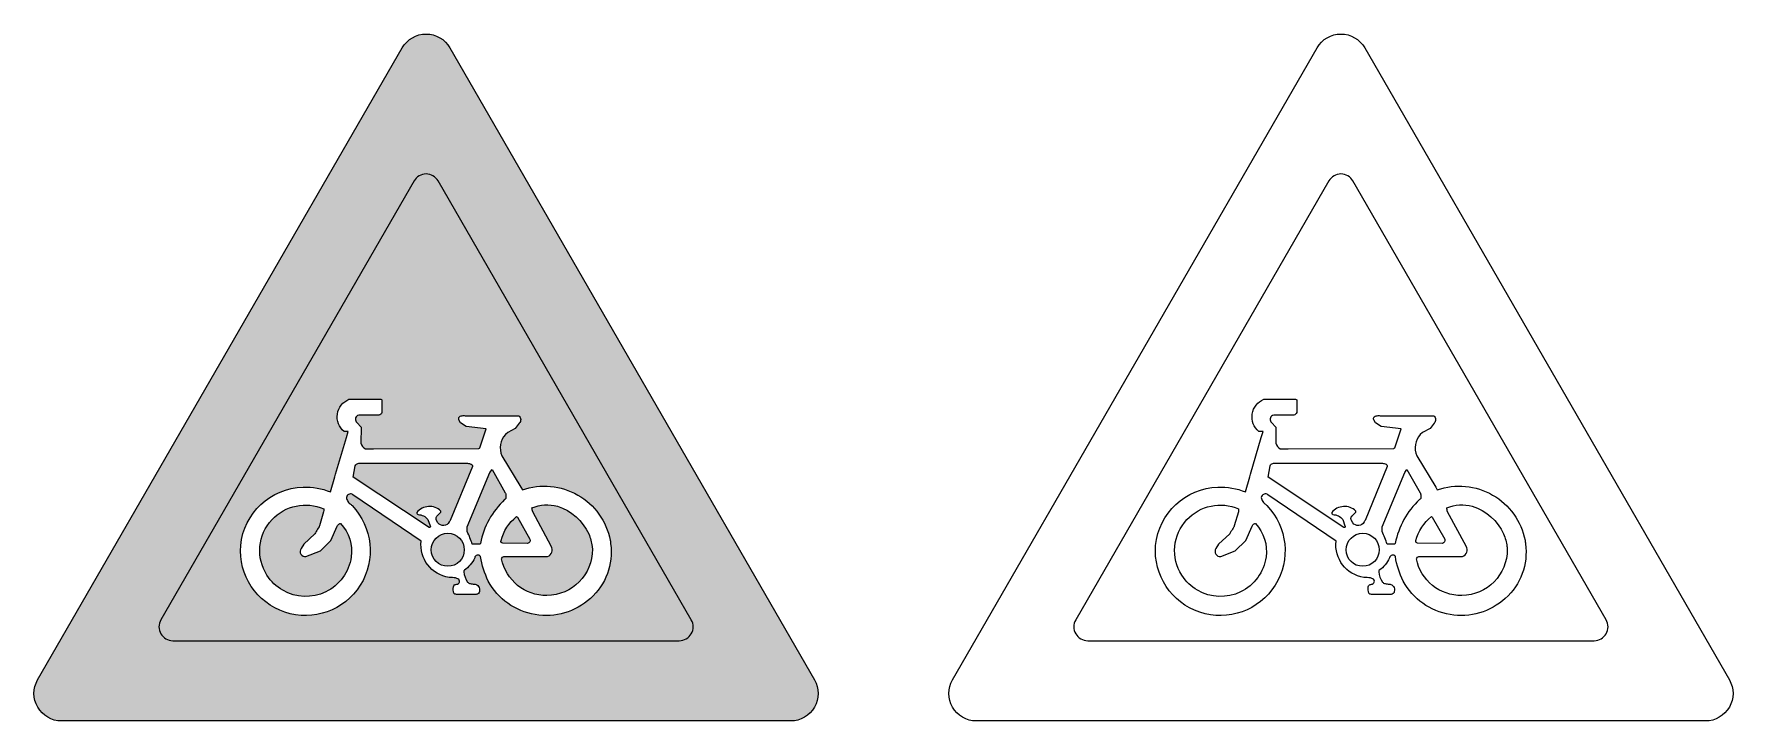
# Model space of a CAD drawing. Extents: x -700 to 600, y 6 to 532.
import ezdxf

# ---------------------------------------------------------------- set-up
doc = ezdxf.new("R2010")
doc.units = 0
doc.header["$MEASUREMENT"] = 0

msp = doc.modelspace()

# ---------------------------------------------------------------- hatches: boundary and pattern name
h = msp.add_hatch(color=1)
edge = h.paths.add_edge_path()
edge.add_line((-381.805, 521.069), (-102.807, 37.8347))
edge.add_arc((-121.0219315882075, 27.34068864852643), 21.02160809757275, -89.94567513345828, 29.947163871168982, ccw=False)
edge.add_line((-121.002, 6.31909), (-678.9971, 6.32104))
edge.add_arc((-678.9783205701708, 27.34271833386395), 21.02168672203612, 150.0530529647716, 269.9488156098881, ccw=False)
edge.add_line((-697.19336, 37.8367), (-418.197, 521.069))
edge.add_arc((-400.001, 510.542073385161), 21.02166977083901, 30.050656878707173, 149.9493431212929, ccw=False)
edge = h.paths.add_edge_path(flags=16)
edge.add_arc((-206.2338114821086, 78.31499597326074), 10.60480051201663, 270.0530096341894, 389.9482563458751)
edge.add_line((-197.045, 83.6091), (-390.82, 419.241))
edge.add_arc((-399.9995, 413.9294854933662), 10.60544231063379, 30.05487035694183, 149.9451296430582)
edge.add_line((-409.179, 419.241), (-602.9551, 83.60860000000002))
edge.add_arc((-593.7660315010027, 78.31464442125848), 10.60494910638208, 150.0531318021541, 269.9461427868242)
edge.add_line((-593.7760000000001, 67.7097), (-206.224, 67.7102))
h = msp.add_hatch(color=7)
h.paths.add_polyline_path([(-390.82, 419.241, 0.5767119999999999), (-409.179, 419.241), (-602.9551, 83.6086, 0.5767280000000001), (-593.7760000000001, 67.7097), (-206.224, 67.7102, 0.576741), (-197.045, 83.6091)])
h.paths.add_polyline_path([(-259.088, 144.516, -0.009388840000000002), (-258.814, 141.827, -0.2525749999999999), (-274.258, 100.034, -0.484784), (-352.373, 113.186, -0.0757606), (-358.326, 132.026, 0.7130869999999996), (-362.787, 130.998, -0.122075), (-370.691, 121.534, 0.173107), (-371.09, 120.435, 0.131385), (-368.211, 112.535, 0.1890596692375141), (-366.256592222075, 111.324646791192, 0.02537613700584715), (-363.16, 110.945, -0.136766), (-360.461, 110.025, -0.25243), (-359.041, 106.295, -0.0692408), (-359.391, 104.565, -0.2171765609065658), (-360.8115937020014, 103.3052933759534, -0.02550229621848748), (-361.6780000000001, 103.068), (-376.631, 103.04, -0.05971449965471854), (-377.8907694540544, 103.3631163478788, -0.236542188484733), (-378.7158060517079, 104.2306410059116, -0.1249981587514545), (-379.1428341877452, 108.6395110399351, -0.1837785435716506), (-378.221, 110.335, -0.1476242455680233), (-377.1052906722916, 110.7378791582676, 0.08690778129234991), (-375.986, 111.017, 0.8201000000000005), (-376.35, 115.278, 0.02309020000000001), (-377.361, 115.655, 0.0507591), (-382.371, 116.059, -0.405461), (-403.736, 143.918), (-456.0296500447192, 179.4087749096188, 0.4521115655384199), (-460.754, 178.083, 0.232535), (-460.229, 174.783, 0.117011), (-458.184, 172.43, -0.0113564), (-456.6559999999999, 171.056, -1.54866), (-541.826, 140.559, -0.3757119999999999), (-494.113, 185.173, -0.097339), (-473.062, 181.505), (-469.789, 193.019, -0.0151752), (-469.191, 195.061), (-460.9180000000011, 223.0899999999995), (-459.6309999999999, 227.596), (-462.734, 227.578, -0.563662), (-459.012, 252.31), (-434.7870184672604, 252.3358442214046, -0.3136917069004308), (-433.82, 251.766), (-433.803, 242.199, -0.268535), (-436.164, 240.216), (-450.289, 240.177, 0.03864119999999999), (-452.461, 239.825, 0.4996679999999999), (-453.016, 234.519), (-449.77, 230.918), (-449.93, 218.671, 0.197814), (-446.371, 214.482), (-442.908, 214.475, -0.0189911), (-441.258, 214.468), (-440.3300000000083, 214.468), (-359.566, 214.693, 0.08815010000000001), (-358.8219999999999, 215.113), (-353.9790000000001, 229.604), (-369.209, 231.603), (-373.5999999999999, 234.3759999999999), (-374.904, 236.491, -0.0815285), (-374.988, 237.806, -0.165745), (-374.484, 238.962, -0.1584488237431601), (-373.0035554119737, 239.6624070927546, -0.06017437300316499), (-370.098, 239.734), (-328.969, 239.689, -0.431013), (-328.68, 233.978), (-331.822, 229.906), (-337.4960000000002, 226.9289999999998), (-339.287, 225.308, 0.292791), (-342.023, 209.074), (-327.4380000000002, 185.1310000000002), (-326.314, 183.02, -0.45574)], flags=16)
h.paths.add_polyline_path([(-275.494, 149.292, -0.07142779999999999), (-272.967, 139.705, 0.00420264018045303), (-272.888638070059, 139.3442343179151, -0.06454823268523217), (-272.688, 137.695, -0.4105220000000001), (-307.508, 102.215, -0.3594790000000002), (-342.297, 130.315, -0.1956180000000001), (-340.377, 132.205), (-307.008, 132.185, 0.497363), (-304.236, 139.865), (-318.357, 166.285, -0.102123), (-318.961, 169.275, -0.170614), (-299.477, 170.505, -0.2129260000000001)], flags=0)
h.paths.add_polyline_path([(-339.381, 180.828, -0.025978), (-339.076, 179.975, -0.150418), (-338.9880000000001, 178.523, -0.01382579999999999), (-338.9880000000001, 176.341, 0.00540337), (-339.893, 175.543, 0.158219), (-358.432, 142.115), (-358.883, 141.523), (-361.666, 141.387, -0.0120938), (-364.654, 141.446, 0.0322861), (-368.471, 151.136), (-368.4709999999999, 154.676), (-351.1000000000001, 196.2349999999995), (-349.543, 198.634)], flags=0)
h.paths.add_polyline_path([(-330.131, 162.163), (-320.7913438277843, 145.5532872606173, -0.5730248240061082), (-322.393, 142.142), (-341.325860877313, 142.2346713716626, -0.5665034506078028), (-342.582, 144.241, -0.165853), (-330.826, 162.575, -0.1031429999999955)], flags=0)
h.paths.add_polyline_path([(-364.527, 201.325, -0.0259291), (-364.574, 200.771), (-381.553, 159.503, -0.015853), (-382.24, 158.473, -0.548239), (-390.949, 157.784), (-392.264, 160.099, -0.305185), (-391.168, 163.514), (-388.621, 166.053, 0.08788230000000001), (-388.65, 166.869, 0.438599), (-407.08, 165.653, 0.135068), (-406.848, 164.825, 0.09276540000000004), (-406.156, 164.151, -0.2199800000000001), (-398.59, 160.382), (-396.945, 155.626, -0.7905090000000002), (-397.73, 154.216), (-455.7380000000001, 192.835), (-454.145, 201.474, -0.1177400000000001), (-453.316, 202.625, -0.1501194554782201), (-450.8731367136689, 203.4561066699326, -0.006343234014650054), (-449.762, 203.479), (-368.236, 203.371, -0.04938345051794078), (-365.4590513248426, 202.7057115921533, -0.3335486833642469)], flags=0)
h.paths.add_polyline_path([(-370.744, 137.195, -1), (-395.986, 137.195, -1)], flags=0)
h.paths.add_polyline_path([(-457.324, 131.736, -0.532233), (-509.695, 106.255, -0.1222579999999999), (-521.715, 117.692, -0.344365), (-517.867, 160.252, -0.318891), (-478.34, 168.447, -0.0718483), (-478.391, 166.167), (-481.5280610882181, 155.8581346393324, -0.02611589462040134), (-481.92, 154.717, -0.0166877), (-484.16, 151.177, 0.0323031), (-485.1, 149.297), (-493.6189999999999, 141.5570000000001), (-495.609, 138.177, 0.665475), (-491.91, 132.107), (-480.8500000000001, 136.337), (-472.7850000000001, 144.3570000000001), (-468.1719220616885, 154.9779426880806, -0.1740304653376258), (-466.328, 157.117, -0.130909), (-465.475, 157.275, -0.233523)], flags=0)

# ---------------------------------------------------------------- linework, layer by layer
at = {"color": 1}
msp.add_lwpolyline([(-381.805, 521.069), (-102.807, 37.8347, -0.576727), (-121.002, 6.31909), (-678.9971, 6.32104, -0.5767439999999999), (-697.19336, 37.8367), (-418.197, 521.069, -0.576761)], format="xyb", close=True, dxfattribs=at)
for points in [[(318.195, 521.069), (597.193, 37.8347, -0.576727), (578.998, 6.31909), (21.0029, 6.32104, -0.5767439999999999), (2.80664, 37.8367), (281.803, 521.069, -0.576761)], [(-206.224, 67.7102, 0.576741), (-197.045, 83.6091), (-390.82, 419.241, 0.576712), (-409.179, 419.241), (-602.9551, 83.6086, 0.576728), (-593.7760000000001, 67.7097)], [(493.776, 67.7102, 0.576741), (502.955, 83.6091), (309.18, 419.241, 0.576712), (290.821, 419.241), (97.0449, 83.6086, 0.576728), (106.224, 67.7097)], [(-403.736, 143.918), (-455.918, 179.333, 0.464604), (-460.754, 178.083, 0.232535), (-460.229, 174.783, 0.117011), (-458.184, 172.43, -0.0113564), (-456.6559999999999, 171.056, -1.54866), (-541.826, 140.559, -0.375712), (-494.113, 185.173, -0.097339), (-473.062, 181.505), (-469.789, 193.019, -0.0151752), (-469.191, 195.061), (-460.918, 223.09), (-459.631, 227.596), (-462.734, 227.578, -0.563662), (-459.012, 252.31), (-434.641, 252.336, -0.273298), (-433.82, 251.766), (-433.803, 242.199, -0.268535), (-436.164, 240.216), (-450.289, 240.177, 0.0386412), (-452.461, 239.825, 0.4996680000000001), (-453.016, 234.519), (-449.77, 230.918), (-449.93, 218.671, 0.197814), (-446.371, 214.482), (-442.908, 214.475, -0.0189911), (-441.258, 214.468), (-440.33, 214.468), (-359.566, 214.693, 0.08815010000000001), (-358.8219999999999, 215.113), (-353.979, 229.604), (-369.209, 231.603), (-373.6, 234.376), (-374.904, 236.491, -0.0815285), (-374.988, 237.806, -0.165745), (-374.484, 238.962, -0.147172), (-373.119, 239.645, -0.06259189999999999), (-370.098, 239.734), (-328.969, 239.689, -0.431013), (-328.68, 233.978), (-331.8219999999999, 229.906), (-337.496, 226.929), (-339.287, 225.308, 0.292791), (-342.023, 209.074), (-327.438, 185.131), (-326.314, 183.02, -0.45574), (-259.088, 144.516, -0.00938884), (-258.814, 141.827, -0.252575), (-274.258, 100.034, -0.484784), (-352.373, 113.186, -0.07576060000000001), (-358.326, 132.026, 0.713087), (-362.787, 130.998, -0.122075), (-370.691, 121.534, 0.173107), (-371.09, 120.435, 0.131385), (-368.211, 112.535, 0.193704), (-366.201, 111.315, 0.0249172), (-363.16, 110.945, -0.136766), (-360.461, 110.025, -0.25243), (-359.041, 106.295, -0.0692408), (-359.391, 104.565, -0.202659), (-360.691, 103.346, -0.029116), (-361.6780000000001, 103.068), (-376.631, 103.04, -0.0636795), (-377.971, 103.395, -0.189261), (-378.662, 104.085, -0.133261), (-379.121, 108.775, -0.170738), (-378.221, 110.335, -0.142053), (-377.15, 110.735, 0.0902841), (-375.986, 111.017, 0.8201), (-376.35, 115.278, 0.0230902), (-377.361, 115.655, 0.0507591), (-382.371, 116.059, -0.405461)], [(296.264, 143.918), (244.082, 179.333, 0.464604), (239.246, 178.083, 0.232535), (239.771, 174.783, 0.117011), (241.816, 172.43, -0.0113564), (243.344, 171.056, -1.54866), (158.174, 140.559, -0.375712), (205.887, 185.173, -0.097339), (226.938, 181.505), (230.211, 193.019, -0.0151752), (230.809, 195.061), (239.082, 223.09), (240.369, 227.596), (237.266, 227.578, -0.563662), (240.988, 252.31), (265.359, 252.336, -0.273298), (266.18, 251.766), (266.197, 242.199, -0.268535), (263.836, 240.216), (249.711, 240.177, 0.0386412), (247.539, 239.825, 0.4996680000000001), (246.984, 234.519), (250.23, 230.918), (250.07, 218.671, 0.197814), (253.629, 214.482), (257.092, 214.475, -0.0189911), (258.742, 214.468), (259.67, 214.468), (340.434, 214.693, 0.08815010000000001), (341.1780000000001, 215.113), (346.021, 229.604), (330.791, 231.603), (326.4, 234.376), (325.096, 236.491, -0.0815285), (325.012, 237.806, -0.165745), (325.516, 238.962, -0.147172), (326.881, 239.645, -0.06259189999999999), (329.902, 239.734), (371.031, 239.689, -0.431013), (371.32, 233.978), (368.1780000000001, 229.906), (362.504, 226.929), (360.713, 225.308, 0.292791), (357.977, 209.074), (372.562, 185.131), (373.686, 183.02, -0.45574), (440.912, 144.516, -0.00938884), (441.186, 141.827, -0.252575), (425.742, 100.034, -0.484784), (347.627, 113.186, -0.07576060000000001), (341.674, 132.026, 0.713087), (337.213, 130.998, -0.122075), (329.309, 121.534, 0.173107), (328.91, 120.435, 0.131385), (331.789, 112.535, 0.193704), (333.799, 111.315, 0.0249172), (336.84, 110.945, -0.136766), (339.539, 110.025, -0.25243), (340.959, 106.295, -0.0692408), (340.609, 104.565, -0.202659), (339.309, 103.346, -0.029116), (338.3219999999999, 103.068), (323.369, 103.04, -0.0636795), (322.029, 103.395, -0.189261), (321.338, 104.085, -0.133261), (320.879, 108.775, -0.170738), (321.779, 110.335, -0.142053), (322.85, 110.735, 0.0902841), (324.014, 111.017, 0.8201), (323.65, 115.278, 0.0230902), (322.639, 115.655, 0.0507591), (317.629, 116.059, -0.405461)], [(-455.738, 192.835), (-454.145, 201.474, -0.11774), (-453.316, 202.625, -0.148207), (-450.9059999999999, 203.455, -0.00653091), (-449.762, 203.479), (-368.236, 203.371, -0.049421), (-365.457, 202.705, -0.333114), (-364.527, 201.325, -0.0259291), (-364.574, 200.771), (-381.553, 159.503, -0.015853), (-382.24, 158.473, -0.548239), (-390.949, 157.784), (-392.264, 160.099, -0.305185), (-391.168, 163.514), (-388.621, 166.053, 0.0878823), (-388.65, 166.869, 0.438599), (-407.08, 165.653, 0.135068), (-406.848, 164.825, 0.0927654), (-406.156, 164.151, -0.21998), (-398.59, 160.382), (-396.945, 155.626, -0.790509), (-397.73, 154.216)], [(-349.543, 198.634), (-339.381, 180.828, -0.025978), (-339.076, 179.975, -0.150418), (-338.9880000000001, 178.523, -0.0138258), (-338.9880000000001, 176.341, 0.00540337), (-339.893, 175.543, 0.158219), (-358.432, 142.115), (-358.883, 141.523), (-361.666, 141.387, -0.0120938), (-364.654, 141.446, 0.0322861), (-368.471, 151.136), (-368.471, 154.676), (-351.1, 196.235)], [(244.262, 192.835), (245.855, 201.474, -0.11774), (246.684, 202.625, -0.148207), (249.094, 203.455, -0.00653091), (250.238, 203.479), (331.764, 203.371, -0.049421), (334.543, 202.705, -0.333114), (335.473, 201.325, -0.0259291), (335.426, 200.771), (318.447, 159.503, -0.015853), (317.76, 158.473, -0.548239), (309.051, 157.784), (307.736, 160.099, -0.305185), (308.832, 163.514), (311.379, 166.053, 0.0878823), (311.35, 166.869, 0.438599), (292.92, 165.653, 0.135068), (293.152, 164.825, 0.0927654), (293.844, 164.151, -0.21998), (301.41, 160.382), (303.055, 155.626, -0.790509), (302.27, 154.216)], [(350.457, 198.634), (360.619, 180.828, -0.025978), (360.924, 179.975, -0.150418), (361.0119999999999, 178.523, -0.0138258), (361.0119999999999, 176.341, 0.00540337), (360.107, 175.543, 0.158219), (341.568, 142.115), (341.117, 141.523), (338.334, 141.387, -0.0120938), (335.346, 141.446, 0.0322861), (331.529, 151.136), (331.529, 154.676), (348.9, 196.235)], [(-478.34, 168.447, -0.0718483), (-478.391, 166.167), (-481.641, 155.487, -0.0177203), (-481.92, 154.717, -0.0166877), (-484.16, 151.177, 0.0323031), (-485.1, 149.297), (-493.619, 141.557), (-495.609, 138.177, 0.665475), (-491.91, 132.107), (-480.85, 136.337), (-472.785, 144.357), (-468.029, 155.307, -0.151995), (-466.328, 157.117, -0.130909), (-465.475, 157.275, -0.233523), (-457.324, 131.736, -0.532233), (-509.695, 106.255, -0.122258), (-521.715, 117.692, -0.344365), (-517.867, 160.252, -0.318891)], [(-340.377, 132.205), (-307.008, 132.185, 0.497363), (-304.236, 139.865), (-318.357, 166.285, -0.102123), (-318.961, 169.275, -0.170614), (-299.477, 170.505, -0.212926), (-275.494, 149.292, -0.0714278), (-272.967, 139.705, 0.00734947), (-272.826, 139.075, -0.0538148), (-272.688, 137.695, -0.410522), (-307.508, 102.215, -0.359479), (-342.297, 130.315, -0.195618)], [(221.66, 168.447, -0.0718483), (221.609, 166.167), (218.359, 155.487, -0.0177203), (218.08, 154.717, -0.0166877), (215.84, 151.177, 0.0323031), (214.9, 149.297), (206.381, 141.557), (204.391, 138.177, 0.665475), (208.09, 132.107), (219.15, 136.337), (227.215, 144.357), (231.971, 155.307, -0.151995), (233.672, 157.117, -0.130909), (234.525, 157.275, -0.233523), (242.676, 131.736, -0.532233), (190.305, 106.255, -0.122258), (178.285, 117.692, -0.344365), (182.133, 160.252, -0.318891)], [(359.623, 132.205), (392.992, 132.185, 0.497363), (395.764, 139.865), (381.643, 166.285, -0.102123), (381.039, 169.275, -0.170614), (400.523, 170.505, -0.212926), (424.506, 149.292, -0.0714278), (427.033, 139.705, 0.00734947), (427.174, 139.075, -0.0538148), (427.312, 137.695, -0.410522), (392.492, 102.215, -0.359479), (357.703, 130.315, -0.195618)], [(-330.826, 162.575, -0.103143), (-330.131, 162.163), (-320.6, 145.213, -0.515033), (-322.393, 142.142), (-341.393, 142.235, -0.550543), (-342.582, 144.241, -0.165853)], [(369.174, 162.575, -0.103143), (369.869, 162.163), (379.4, 145.213, -0.515033), (377.607, 142.142), (358.607, 142.235, -0.550543), (357.418, 144.241, -0.165853)], [(-395.986, 137.195, -1), (-370.744, 137.195, -1)], [(304.014, 137.195, -1), (329.256, 137.195, -1)]]:
    msp.add_lwpolyline(points, format="xyb", close=True)

doc.saveas('drawing.dxf')
